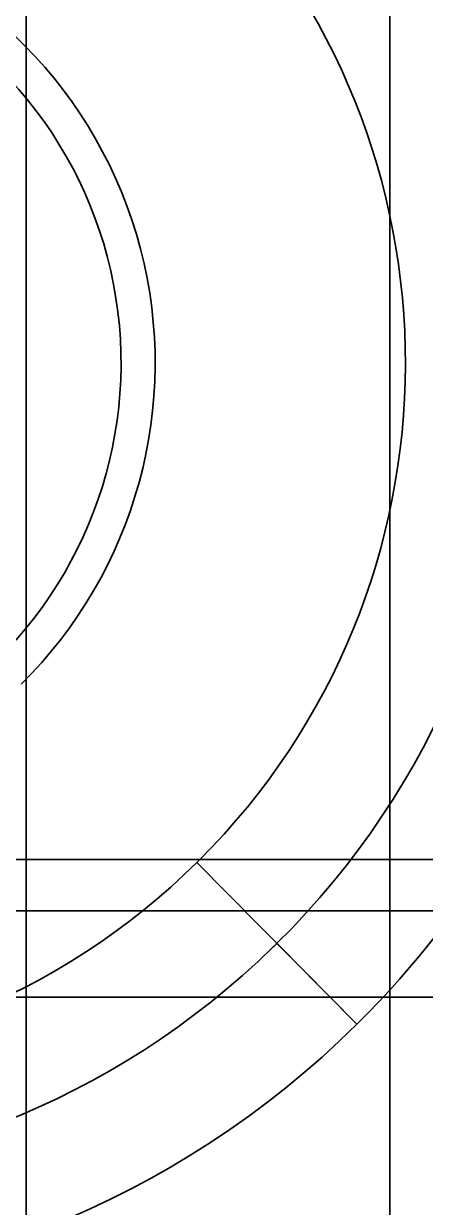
# Model space of a CAD drawing. Header units: millimetres. Extents: x -180 to 3623, y 0 to 2194.
# Drawn here: x 1385.6 to 1396.19, y 92.75 to 123.94 of the extents above; entities that cross this region are included whole.
import ezdxf

# ---------------------------------------------------------------- set-up
doc = ezdxf.new("R2010")
doc.units = ezdxf.units.MM

# ---------------------------------------------------------------- blocks, each defined once
blk = doc.blocks.new('Drawing View2')
at = {"color": 7, "linetype": 'Continuous', "lineweight": 35}
for p, q in [((1145.6, 202), (1145.6, -278)), ((1145.6, 202), (1145.6, -278)), ((1155.186, -75), (1155.186, -276.062)), ((1155.186, -75), (1155.186, -276.062)), ((1097.1, -236.08), (1177.1, -236.08)), ((1097.1, -236.08), (1177.1, -236.08)), ((1150.103, -236.159), (1154.321, -240.427)), ((1097.1, -237.441), (1177.1, -237.441)), ((1154.321, -240.427), (1152.212, -238.293)), ((1097.1, -239.711), (1177.1, -239.711))]:
    blk.add_line(p, q, dxfattribs=at)
for radius, start, end in [(24.5, 314.6585, 134.6585), (24.5, 314.6585, 134.6585), (21.5, 314.6585, 134.2993), (18.5, 314.9113, 134.6585), (24.5, 134.6585, 314.6585), (24.5, 134.6585, 314.6585), (21.5, 134.6585, 314.2993), (18.5, 134.9113, 314.6585), (11.9, 314.6585, 134.6585), (11, 314.6585, 134.6585), (11, 314.6585, 134.6585), (18.5, 314.6585, 314.9113), (21.5, 314.2993, 314.6585)]:
    blk.add_arc((1137.1, -223), radius, start, end, dxfattribs=at)

msp = doc.modelspace()

# ---------------------------------------------------------------- block references
at = {"color": 7, "linetype": 'Continuous', "lineweight": 35}
msp.add_blockref('Drawing View2', (240.063, 338), dxfattribs=at)

doc.saveas('drawing.dxf')
